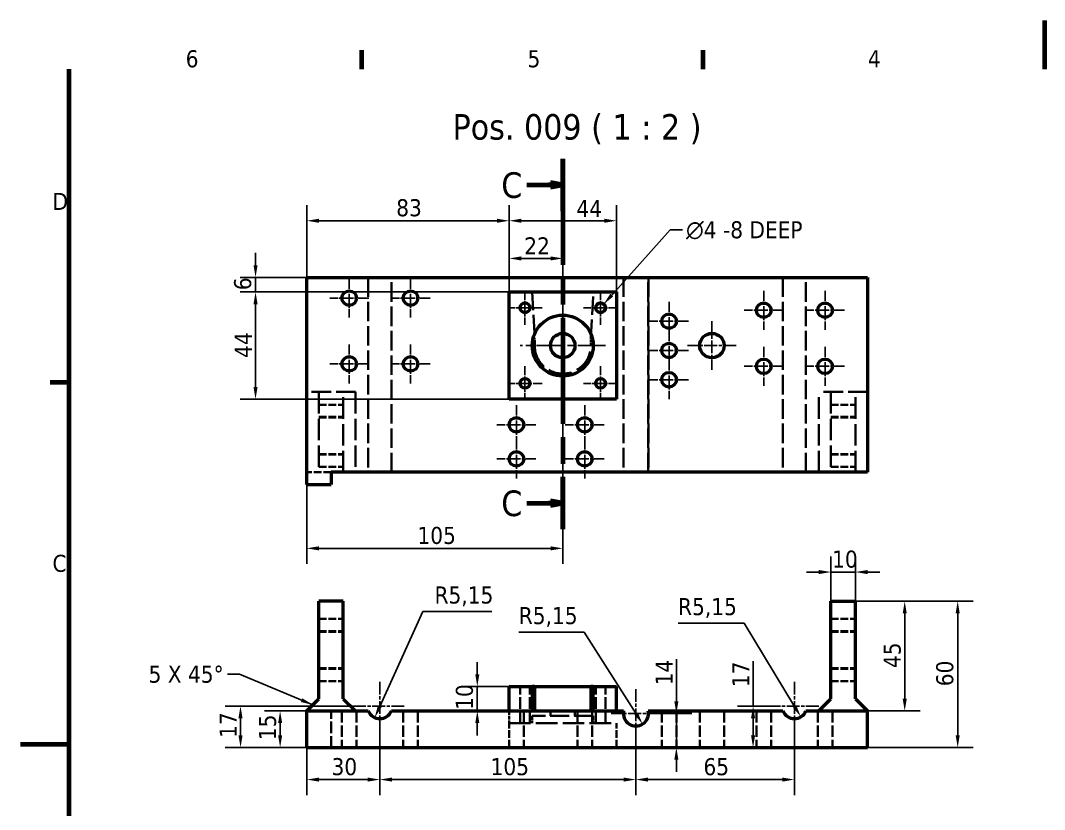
# Model space of a CAD drawing. Header units: millimetres. Extents: x 0 to 840, y 0 to 594.
# Drawn here: x 0 to 420, y 270.2 to 594 of the extents above; entities that cross this region are included whole.
import ezdxf

# ---------------------------------------------------------------- set-up
doc = ezdxf.new("R2010")
doc.units = ezdxf.units.MM
doc.header["$LTSCALE"] = 2
doc.linetypes.add('CHAIN', pattern=[0.3543, 0.2362, -0.0295, 0.0591, -0.0295])
doc.linetypes.add('DASHED', pattern=[0.2068, 0.1655, -0.0413])
for name, color, linetype, lineweight in [('Border (ISO)', 7, 'Continuous', 70), ('Center Mark (ISO)', 7, 'Continuous', 25), ('Dimension (ISO)', 7, 'Continuous', 25), ('Hidden (ISO)', 7, 'DASHED', 35), ('Section Line (ISO)', 7, 'CHAIN', 70), ('Symbol (ISO)', 7, 'Continuous', 25), ('Visible (ISO)', 7, 'Continuous', 50)]:
    doc.layers.add(name, color=color, linetype=linetype, lineweight=lineweight)
doc.styles.add('Label Text (ISO)', font='tahoma.ttf')
doc.styles.add('Note Text (ISO)', font='tahoma.ttf')
doc.styles.add('Text Style45', font='tahoma.ttf')
doc.dimstyles.new('Default - Method 1b (ISO)', dxfattribs={"dimscale": 2, "dimtxt": 3.5, "dimasz": 2.5, "dimexe": 3.175, "dimexo": 0, "dimgap": 0.762, "dimtad": 1, "dimtoh": 1, "dimrnd": 1e-08, "dimtxsty": 'Note Text (ISO)', "dimcen": 0.09, "dimdle": 10, "dimclrd": 256, "dimclre": 256, "dimclrt": 256, "dimazin": 2, "dimtfac": 1, "dimtmove": 0, "dimatfit": 3, "dimfxl": 0, "dimtolj": 1, "dimlwd": -1, "dimlwe": -1, "dimarcsym": 0})
doc.dimstyles.new('Default - Method 1b (ISO)$7', dxfattribs={"dimscale": 2, "dimtxt": 3.5, "dimasz": 2.5, "dimexe": 3.175, "dimexo": 0, "dimgap": 0.762, "dimtad": 1, "dimtoh": 1, "dimrnd": 1e-08, "dimtxsty": 'Note Text (ISO)', "dimcen": 0.09, "dimdle": 10, "dimclrd": 256, "dimclre": 256, "dimclrt": 256, "dimazin": 2, "dimtfac": 1, "dimtmove": 0, "dimatfit": 3, "dimfxl": 0, "dimtolj": 1, "dimlwd": -1, "dimlwe": -1, "dimarcsym": 0})
doc.dimstyles.new('Default - Method 2b (ISO)$7', dxfattribs={"dimscale": 2, "dimtxt": 3.5, "dimasz": 2.5, "dimexe": 3.175, "dimexo": 0, "dimgap": 0.762, "dimtad": 1, "dimtih": 1, "dimtoh": 1, "dimrnd": 1e-08, "dimtxsty": 'Note Text (ISO)', "dimcen": 0.09, "dimdle": 10, "dimclrd": 256, "dimclre": 256, "dimclrt": 256, "dimazin": 2, "dimtfac": 1, "dimtmove": 0, "dimatfit": 3, "dimfxl": 0, "dimtolj": 1, "dimlwd": -1, "dimlwe": -1, "dimarcsym": 0})

# ---------------------------------------------------------------- blocks, each defined once
blk = doc.blocks.new('Borders Default Border')
at = {"layer": 'Border (ISO)'}
for p, q in [((70, 287), (70, 290.9)), ((140, 287), (140, 290.9)), ((10, 222.75), (6.1, 222.75))]:
    blk.add_line(p, q, dxfattribs=at)
at = {"layer": 'Border (ISO)', "flags": 128}
for points in [[(210, 297), (210, 287)], [(10, 10), (10, 287)], [(0, 148.5), (10, 148.5)]]:
    blk.add_lwpolyline(points, dxfattribs=at)
at = {"layer": 'Border (ISO)', "char_height": 3.5, "attachment_point": 7, "style": 'Note Text (ISO)'}
for s, insert in [('6', (33.88, 287.33)), ('5', (103.98, 287.33)), ('4', (173.78, 287.4)), ('D', (6.57, 258.13)), ('C', (6.56, 183.81))]:
    blk.add_mtext(s, dxfattribs=dict(at, insert=insert))
blk = doc.blocks.new('2dTransSection0')
at = {"layer": 'Section Line (ISO)', "linetype": 'CHAIN', "ltscale": 46.066563}
blk.add_line((111.21, 268.63), (111.21, 192.62), dxfattribs=at)
at = {"layer": 'Section Line (ISO)', "linetype": 'Continuous', "lineweight": 140}
for p, q in [((111.21, 268.63), (111.21, 257.91)), ((111.21, 203.34), (111.21, 192.62))]:
    blk.add_line(p, q, dxfattribs=at)
at = {"layer": 'Section Line (ISO)', "linetype": 'Continuous'}
for p, q in [((103.87, 263.27), (108.71, 263.27)), ((111.21, 263.27), (108.71, 263.77)), ((108.71, 263.77), (108.71, 262.77)), ((108.71, 263.27), (111.21, 263.27)), ((108.71, 262.77), (111.21, 263.27)), ((103.87, 197.98), (108.71, 197.98)), ((111.21, 197.98), (108.71, 198.48)), ((108.71, 198.48), (108.71, 197.48)), ((108.71, 197.98), (111.21, 197.98)), ((108.71, 197.48), (111.21, 197.98))]:
    blk.add_line(p, q, dxfattribs=at)
at = {"layer": 'Section Line (ISO)', "linetype": 'Continuous', "flags": 128}
for points in [[(108.71, 262.77), (111.21, 263.27)], [(108.71, 197.48), (111.21, 197.98)]]:
    blk.add_lwpolyline(points, dxfattribs=at)
at = {"layer": 'Section Line (ISO)'}
for points in [[(108.71, 262.77), (111.21, 263.27), (108.71, 263.77), (108.71, 262.77)], [(108.71, 197.48), (111.21, 197.98), (108.71, 198.48), (108.71, 197.48)]]:
    blk.add_solid(points, dxfattribs=at)
at = {"layer": 'Section Line (ISO)', "char_height": 5.25, "attachment_point": 7, "style": 'Label Text (ISO)'}
for insert in [(98.6, 260.5), (98.6, 195.22)]:
    blk.add_mtext('C', dxfattribs=dict(at, insert=insert))
blk = doc.blocks.new('*D12')
at = {"layer": 'Defpoints', "color": 0}
for p in [(222.41, 390.46), (210.85, 159.21), (234.91, 140.46), (217.11, 72.15)]:
    blk.add_point(p, dxfattribs=at)
at = {"layer": 'Dimension (ISO)'}
for p, q in [((210.85, 159.21), (206.2, 66.17)), ((234.91, 140.46), (238.63, 66.17))]:
    blk.add_line(p, q, dxfattribs=at)
blk.add_arc((222.41, 390.46), 318.35, 268.0375, 271.9625, dxfattribs=at)
for points in [[(211.47, 71.46), (211.54, 73.13), (206.51, 72.51)], [(233.28, 73.13), (233.35, 71.46), (238.31, 72.51)]]:
    blk.add_solid(points, dxfattribs=at)
at = {"layer": 'Dimension (ISO)', "insert": (213.96, 70.59), "char_height": 7, "attachment_point": 1, "style": 'Note Text (ISO)'}
blk.add_mtext('\\A1;5,7°', dxfattribs=at)
blk = doc.blocks.new('*D13')
at = {"layer": 'Defpoints', "color": 0}
for p in [(222.41, 496.36), (200.41, 482.59), (222.41, 478.09)]:
    blk.add_point(p, dxfattribs=at)
at = {"layer": 'Dimension (ISO)'}
for p, q in [((200.41, 482.59), (200.41, 502.71)), ((222.41, 478.09), (222.41, 502.71)), ((205.41, 496.36), (217.41, 496.36))]:
    blk.add_line(p, q, dxfattribs=at)
for points in [[(205.41, 497.19), (205.41, 495.52), (200.41, 496.36)], [(217.41, 497.19), (217.41, 495.52), (222.41, 496.36)]]:
    blk.add_solid(points, dxfattribs=at)
at = {"layer": 'Dimension (ISO)', "insert": (206.62, 505.03), "char_height": 7, "attachment_point": 1, "style": 'Note Text (ISO)'}
blk.add_mtext('\\A1;22', dxfattribs=at)
blk = doc.blocks.new('*D34')
at = {"layer": 'Defpoints', "color": 0}
for p in [(147.41, 302.52), (117.41, 295.67), (147.41, 282.52)]:
    blk.add_point(p, dxfattribs=at)
at = {"layer": 'Dimension (ISO)'}
for p, q in [((147.41, 302.52), (147.41, 276.17)), ((117.41, 295.67), (117.41, 276.17)), ((122.41, 282.52), (142.41, 282.52))]:
    blk.add_line(p, q, dxfattribs=at)
for points in [[(122.41, 283.35), (122.41, 281.68), (117.41, 282.52)], [(142.41, 283.35), (142.41, 281.68), (147.41, 282.52)]]:
    blk.add_solid(points, dxfattribs=at)
at = {"layer": 'Dimension (ISO)', "insert": (127.58, 291.33), "char_height": 7, "attachment_point": 1, "style": 'Note Text (ISO)'}
blk.add_mtext('\\A1;30', dxfattribs=at)
blk = doc.blocks.new('*D35')
at = {"layer": 'Defpoints', "color": 0}
for p in [(147.41, 302.52), (252.41, 299.52), (252.41, 282.52)]:
    blk.add_point(p, dxfattribs=at)
at = {"layer": 'Dimension (ISO)'}
for p, q in [((147.41, 302.52), (147.41, 276.17)), ((252.41, 299.52), (252.41, 276.17)), ((152.41, 282.52), (247.41, 282.52))]:
    blk.add_line(p, q, dxfattribs=at)
for points in [[(152.41, 283.35), (152.41, 281.68), (147.41, 282.52)], [(247.41, 283.35), (247.41, 281.68), (252.41, 282.52)]]:
    blk.add_solid(points, dxfattribs=at)
at = {"layer": 'Dimension (ISO)', "insert": (192.81, 291.33), "char_height": 7, "attachment_point": 1, "style": 'Note Text (ISO)'}
blk.add_mtext('\\A1;105', dxfattribs=at)
blk = doc.blocks.new('*D36')
at = {"layer": 'Defpoints', "color": 0}
for p in [(317.41, 302.52), (252.41, 299.52), (317.41, 282.52)]:
    blk.add_point(p, dxfattribs=at)
at = {"layer": 'Dimension (ISO)'}
for p, q in [((317.41, 302.52), (317.41, 276.17)), ((252.41, 299.52), (252.41, 276.17)), ((257.41, 282.52), (312.41, 282.52))]:
    blk.add_line(p, q, dxfattribs=at)
for points in [[(257.41, 283.35), (257.41, 281.68), (252.41, 282.52)], [(312.41, 283.35), (312.41, 281.68), (317.41, 282.52)]]:
    blk.add_solid(points, dxfattribs=at)
at = {"layer": 'Dimension (ISO)', "insert": (280.11, 291.32), "char_height": 7, "attachment_point": 1, "style": 'Note Text (ISO)'}
blk.add_mtext('\\A1;65', dxfattribs=at)
blk = doc.blocks.new('*D37')
at = {"layer": 'Defpoints', "color": 0}
for p in [(200.41, 320.67), (187.36, 310.67), (187.36, 310.67)]:
    blk.add_point(p, dxfattribs=at)
at = {"layer": 'Dimension (ISO)'}
for p, q in [((187.36, 325.67), (187.36, 330.67)), ((200.41, 320.67), (181.01, 320.67)), ((187.36, 320.67), (187.36, 310.67)), ((187.36, 305.67), (187.36, 300.67))]:
    blk.add_line(p, q, dxfattribs=at)
for points in [[(186.53, 325.67), (188.2, 325.67), (187.36, 320.67)], [(186.53, 305.67), (188.2, 305.67), (187.36, 310.67)]]:
    blk.add_solid(points, dxfattribs=at)
at = {"layer": 'Dimension (ISO)', "insert": (178.55, 311.14), "char_height": 7, "attachment_point": 1, "rotation": 90, "style": 'Note Text (ISO)'}
blk.add_mtext('\\A1;10', dxfattribs=at)
blk = doc.blocks.new('*D38')
at = {"layer": 'Defpoints', "color": 0}
for p in [(117.41, 310.67), (106.49, 295.67), (117.41, 295.67)]:
    blk.add_point(p, dxfattribs=at)
at = {"layer": 'Dimension (ISO)'}
for p, q in [((117.41, 310.67), (100.14, 310.67)), ((106.49, 305.67), (106.49, 300.67)), ((117.41, 295.67), (100.14, 295.67))]:
    blk.add_line(p, q, dxfattribs=at)
for points in [[(105.66, 305.67), (107.33, 305.67), (106.49, 310.67)], [(105.66, 300.67), (107.33, 300.67), (106.49, 295.67)]]:
    blk.add_solid(points, dxfattribs=at)
at = {"layer": 'Dimension (ISO)', "insert": (97.8, 298.69), "char_height": 7, "attachment_point": 1, "rotation": 90, "style": 'Note Text (ISO)'}
blk.add_mtext('\\A1;15', dxfattribs=at)
blk = doc.blocks.new('*D39')
at = {"layer": 'Defpoints', "color": 0}
for p in [(137.41, 312.67), (90.24, 295.67), (117.41, 295.67)]:
    blk.add_point(p, dxfattribs=at)
at = {"layer": 'Dimension (ISO)'}
for p, q in [((137.41, 312.67), (83.89, 312.67)), ((90.24, 307.67), (90.24, 300.67)), ((117.41, 295.67), (83.89, 295.67))]:
    blk.add_line(p, q, dxfattribs=at)
for points in [[(89.41, 307.67), (91.07, 307.67), (90.24, 312.67)], [(89.41, 300.67), (91.07, 300.67), (90.24, 295.67)]]:
    blk.add_solid(points, dxfattribs=at)
at = {"layer": 'Dimension (ISO)', "insert": (81.69, 299.62), "char_height": 7, "attachment_point": 1, "rotation": 90, "style": 'Note Text (ISO)'}
blk.add_mtext('\\A1;17', dxfattribs=at)
blk = doc.blocks.new('*D40')
at = {"layer": 'Defpoints', "color": 0}
for p in [(262.56, 309.67), (269, 295.67), (273.56, 295.67)]:
    blk.add_point(p, dxfattribs=at)
at = {"layer": 'Dimension (ISO)'}
for p, q in [((269, 314.67), (269, 331.92)), ((262.56, 309.67), (275.35, 309.67)), ((269, 295.67), (269, 309.67)), ((269, 290.67), (269, 285.67))]:
    blk.add_line(p, q, dxfattribs=at)
for points in [[(268.17, 314.67), (269.84, 314.67), (269, 309.67)], [(268.17, 290.67), (269.84, 290.67), (269, 295.67)]]:
    blk.add_solid(points, dxfattribs=at)
at = {"layer": 'Dimension (ISO)', "insert": (260.46, 321.19), "char_height": 7, "attachment_point": 1, "rotation": 90, "style": 'Note Text (ISO)'}
blk.add_mtext('\\A1;14', dxfattribs=at)
blk = doc.blocks.new('*D41')
at = {"layer": 'Defpoints', "color": 0}
for p in [(307.41, 312.67), (300.47, 295.67), (307.84, 295.67)]:
    blk.add_point(p, dxfattribs=at)
at = {"layer": 'Dimension (ISO)'}
for p, q in [((300.47, 312.67), (300.47, 331.05)), ((307.41, 312.67), (294.12, 312.67)), ((300.47, 300.67), (300.47, 307.67)), ((307.84, 295.67), (294.12, 295.67))]:
    blk.add_line(p, q, dxfattribs=at)
for points in [[(299.63, 307.67), (301.3, 307.67), (300.47, 312.67)], [(299.63, 300.67), (301.3, 300.67), (300.47, 295.67)]]:
    blk.add_solid(points, dxfattribs=at)
at = {"layer": 'Dimension (ISO)', "insert": (291.92, 320.43), "char_height": 7, "attachment_point": 1, "rotation": 90, "style": 'Note Text (ISO)'}
blk.add_mtext('\\A1;17', dxfattribs=at)
blk = doc.blocks.new('*D42')
at = {"layer": 'Defpoints', "color": 0}
for p in [(342.41, 355.67), (362.67, 355.67), (347.41, 310.67)]:
    blk.add_point(p, dxfattribs=at)
at = {"layer": 'Dimension (ISO)'}
for p, q in [((342.41, 355.67), (369.02, 355.67)), ((362.67, 315.67), (362.67, 350.67)), ((347.41, 310.67), (369.02, 310.67))]:
    blk.add_line(p, q, dxfattribs=at)
for points in [[(361.83, 350.67), (363.5, 350.67), (362.67, 355.67)], [(361.83, 315.67), (363.5, 315.67), (362.67, 310.67)]]:
    blk.add_solid(points, dxfattribs=at)
at = {"layer": 'Dimension (ISO)', "insert": (354, 328.26), "char_height": 7, "attachment_point": 1, "rotation": 90, "style": 'Note Text (ISO)'}
blk.add_mtext('\\A1;45', dxfattribs=at)
blk = doc.blocks.new('*D43')
at = {"layer": 'Defpoints', "color": 0}
for p in [(342.41, 355.67), (347.41, 295.67), (384.39, 295.67)]:
    blk.add_point(p, dxfattribs=at)
at = {"layer": 'Dimension (ISO)'}
for p, q in [((342.41, 355.67), (390.74, 355.67)), ((384.39, 350.67), (384.39, 300.67)), ((347.41, 295.67), (390.74, 295.67))]:
    blk.add_line(p, q, dxfattribs=at)
for points in [[(383.55, 350.67), (385.22, 350.67), (384.39, 355.67)], [(383.55, 300.67), (385.22, 300.67), (384.39, 295.67)]]:
    blk.add_solid(points, dxfattribs=at)
at = {"layer": 'Dimension (ISO)', "insert": (375.57, 320.81), "char_height": 7, "attachment_point": 1, "rotation": 90, "style": 'Note Text (ISO)'}
blk.add_mtext('\\A1;60', dxfattribs=at)
blk = doc.blocks.new('*D44')
at = {"layer": 'Defpoints', "color": 0}
for p in [(342.41, 367.67), (332.41, 355.67), (342.41, 355.67)]:
    blk.add_point(p, dxfattribs=at)
at = {"layer": 'Dimension (ISO)'}
for p, q in [((332.41, 355.67), (332.41, 374.02)), ((342.41, 355.67), (342.41, 374.02)), ((327.41, 367.67), (322.41, 367.67)), ((332.41, 367.67), (342.41, 367.67)), ((347.41, 367.67), (352.41, 367.67))]:
    blk.add_line(p, q, dxfattribs=at)
for points in [[(327.41, 368.5), (327.41, 366.83), (332.41, 367.67)], [(347.41, 368.5), (347.41, 366.83), (342.41, 367.67)]]:
    blk.add_solid(points, dxfattribs=at)
at = {"layer": 'Dimension (ISO)', "insert": (332.88, 376.48), "char_height": 7, "attachment_point": 1, "style": 'Note Text (ISO)'}
blk.add_mtext('\\A1;10', dxfattribs=at)
blk = doc.blocks.new('*D45')
at = {"layer": 'Defpoints', "color": 0}
for p in [(222.41, 443.09), (117.41, 403.59), (117.41, 377.4)]:
    blk.add_point(p, dxfattribs=at)
at = {"layer": 'Dimension (ISO)'}
for p, q in [((222.41, 443.09), (222.41, 371.05)), ((117.41, 403.59), (117.41, 371.05)), ((217.41, 377.4), (122.41, 377.4))]:
    blk.add_line(p, q, dxfattribs=at)
for points in [[(122.41, 378.23), (122.41, 376.56), (117.41, 377.4)], [(217.41, 378.23), (217.41, 376.56), (222.41, 377.4)]]:
    blk.add_solid(points, dxfattribs=at)
at = {"layer": 'Dimension (ISO)', "insert": (162.81, 386.21), "char_height": 7, "attachment_point": 1, "style": 'Note Text (ISO)'}
blk.add_mtext('\\A1;105', dxfattribs=at)
blk = doc.blocks.new('*D46')
at = {"layer": 'Defpoints', "color": 0}
for p in [(244.41, 511.82), (200.41, 482.59), (244.41, 482.59)]:
    blk.add_point(p, dxfattribs=at)
at = {"layer": 'Dimension (ISO)'}
for p, q in [((200.41, 482.59), (200.41, 518.17)), ((244.41, 482.59), (244.41, 518.17)), ((205.41, 511.82), (239.41, 511.82))]:
    blk.add_line(p, q, dxfattribs=at)
for points in [[(205.41, 512.65), (205.41, 510.98), (200.41, 511.82)], [(239.41, 512.65), (239.41, 510.98), (244.41, 511.82)]]:
    blk.add_solid(points, dxfattribs=at)
at = {"layer": 'Dimension (ISO)', "insert": (228.01, 520.34), "char_height": 7, "attachment_point": 1, "style": 'Note Text (ISO)'}
blk.add_mtext('\\A1;44', dxfattribs=at)
blk = doc.blocks.new('*D47')
at = {"layer": 'Defpoints', "color": 0}
for p in [(117.41, 511.82), (117.41, 488.59), (200.41, 482.59)]:
    blk.add_point(p, dxfattribs=at)
at = {"layer": 'Dimension (ISO)'}
for p, q in [((117.41, 488.59), (117.41, 518.17)), ((200.41, 482.59), (200.41, 518.17)), ((195.41, 511.82), (122.41, 511.82))]:
    blk.add_line(p, q, dxfattribs=at)
for points in [[(122.41, 512.65), (122.41, 510.98), (117.41, 511.82)], [(195.41, 512.65), (195.41, 510.98), (200.41, 511.82)]]:
    blk.add_solid(points, dxfattribs=at)
at = {"layer": 'Dimension (ISO)', "insert": (154.1, 520.66), "char_height": 7, "attachment_point": 1, "style": 'Note Text (ISO)'}
blk.add_mtext('\\A1;83', dxfattribs=at)
blk = doc.blocks.new('*D48')
at = {"layer": 'Defpoints', "color": 0}
for p in [(200.41, 482.59), (96.41, 438.59), (200.41, 438.59)]:
    blk.add_point(p, dxfattribs=at)
at = {"layer": 'Dimension (ISO)'}
for p, q in [((200.41, 482.59), (90.06, 482.59)), ((96.41, 477.59), (96.41, 443.59)), ((200.41, 438.59), (90.06, 438.59))]:
    blk.add_line(p, q, dxfattribs=at)
for points in [[(95.58, 477.59), (97.24, 477.59), (96.41, 482.59)], [(95.58, 443.59), (97.24, 443.59), (96.41, 438.59)]]:
    blk.add_solid(points, dxfattribs=at)
at = {"layer": 'Dimension (ISO)', "insert": (87.89, 455.55), "char_height": 7, "attachment_point": 1, "rotation": 90, "style": 'Note Text (ISO)'}
blk.add_mtext('\\A1;44', dxfattribs=at)
blk = doc.blocks.new('*D49')
at = {"layer": 'Defpoints', "color": 0}
for p in [(117.41, 488.59), (96.41, 482.59), (209.91, 482.59)]:
    blk.add_point(p, dxfattribs=at)
at = {"layer": 'Dimension (ISO)'}
for p, q in [((96.41, 493.59), (96.41, 498.59)), ((117.41, 488.59), (90.06, 488.59)), ((96.41, 488.59), (96.41, 482.59)), ((209.91, 482.59), (90.06, 482.59)), ((96.41, 477.59), (96.41, 472.59))]:
    blk.add_line(p, q, dxfattribs=at)
for points in [[(95.58, 493.59), (97.24, 493.59), (96.41, 488.59)], [(95.58, 477.59), (97.24, 477.59), (96.41, 482.59)]]:
    blk.add_solid(points, dxfattribs=at)
at = {"layer": 'Dimension (ISO)', "insert": (87.61, 483.32), "char_height": 7, "attachment_point": 1, "rotation": 90, "style": 'Note Text (ISO)'}
blk.add_mtext('\\A1;6', dxfattribs=at)
blk = doc.blocks.new('*D50')
at = {"layer": 'Defpoints', "color": 0}
for p in [(147.41, 312.67), (145.28, 307.98)]:
    blk.add_point(p, dxfattribs=at)
at = {"layer": 'Dimension (ISO)'}
for p, q in [((165.08, 351.47), (147.35, 312.53)), ((193.27, 351.47), (165.08, 351.47))]:
    blk.add_line(p, q, dxfattribs=at)
blk.add_solid([(146.59, 312.88), (148.11, 312.19), (145.28, 307.98)], dxfattribs=at)
at = {"layer": 'Dimension (ISO)', "insert": (169.82, 361.76), "char_height": 7, "attachment_point": 1, "style": 'Note Text (ISO)'}
blk.add_mtext('\\A1;R5,15', dxfattribs=at)
blk = doc.blocks.new('*D51')
at = {"layer": 'Defpoints', "color": 0}
for p in [(252.41, 309.67), (255.17, 305.32)]:
    blk.add_point(p, dxfattribs=at)
at = {"layer": 'Dimension (ISO)'}
for p, q in [((204.38, 343.01), (231.23, 343.01)), ((231.23, 343.01), (252.49, 309.54))]:
    blk.add_line(p, q, dxfattribs=at)
blk.add_solid([(253.19, 309.99), (251.79, 309.09), (255.17, 305.32)], dxfattribs=at)
at = {"layer": 'Dimension (ISO)', "insert": (204.38, 353.3), "char_height": 7, "attachment_point": 1, "style": 'Note Text (ISO)'}
blk.add_mtext('\\A1;R5,15', dxfattribs=at)
blk = doc.blocks.new('*D52')
at = {"layer": 'Defpoints', "color": 0}
for p in [(317.41, 312.67), (320.08, 308.26)]:
    blk.add_point(p, dxfattribs=at)
at = {"layer": 'Dimension (ISO)'}
for p, q in [((269.69, 346.71), (296.75, 346.71)), ((296.75, 346.71), (317.49, 312.54))]:
    blk.add_line(p, q, dxfattribs=at)
blk.add_solid([(318.2, 312.97), (316.78, 312.11), (320.08, 308.26)], dxfattribs=at)
at = {"layer": 'Dimension (ISO)', "insert": (269.69, 356.99), "char_height": 7, "attachment_point": 1, "style": 'Note Text (ISO)'}
blk.add_mtext('\\A1;R5,15', dxfattribs=at)

msp = doc.modelspace()

# ---------------------------------------------------------------- linework, layer by layer
at = {"layer": 'Center Mark (ISO)', "linetype": 'CHAIN', "ltscale": 8.88956}
for p, q in [((134.8353, 488.0909), (134.8353, 472.0909)), ((159.9853, 488.0909), (159.9853, 472.0909)), ((304.8353, 483.0909), (304.8353, 467.0909)), ((329.9853, 483.0909), (329.9853, 467.0909)), ((142.8353, 480.0909), (126.8353, 480.0909)), ((167.9853, 480.0909), (151.9853, 480.0909)), ((266.0033, 478.5909), (266.0033, 462.5909)), ((312.8353, 475.0909), (296.8353, 475.0909)), ((337.9853, 475.0909), (321.9853, 475.0909)), ((274.0033, 470.5909), (258.0033, 470.5909)), ((266.0033, 466.5909), (266.0033, 450.5909)), ((134.8353, 461.0909), (134.8353, 445.0909)), ((159.9853, 461.0909), (159.9853, 445.0909)), ((274.0033, 458.5909), (258.0033, 458.5909)), ((304.8353, 460.0909), (304.8353, 444.0909)), ((329.9853, 460.0909), (329.9853, 444.0909)), ((266.0033, 454.5909), (266.0033, 438.5909)), ((142.8353, 453.0909), (126.8353, 453.0909)), ((167.9853, 453.0909), (151.9853, 453.0909)), ((312.8353, 452.0909), (296.8353, 452.0909)), ((337.9853, 452.0909), (321.9853, 452.0909)), ((274.0033, 446.5909), (258.0033, 446.5909)), ((203.4103, 436.0909), (203.4103, 420.0909)), ((231.4103, 436.0909), (231.4103, 420.0909)), ((211.4103, 428.0909), (195.4103, 428.0909)), ((239.4103, 428.0909), (223.4103, 428.0909)), ((203.4103, 422.0909), (203.4103, 406.0909)), ((231.4103, 422.0909), (231.4103, 406.0909)), ((211.4103, 414.0909), (195.4103, 414.0909)), ((239.4103, 414.0909), (223.4103, 414.0909))]:
    msp.add_line(p, q, dxfattribs=at)
at = {"layer": 'Center Mark (ISO)', "linetype": 'CHAIN', "ltscale": 7.778352}
for p, q in [((206.9103, 483.0909), (206.9103, 469.0909)), ((237.9103, 483.0909), (237.9103, 469.0909)), ((213.9103, 476.0909), (199.9103, 476.0909)), ((244.9103, 476.0909), (230.9103, 476.0909)), ((206.9103, 452.0909), (206.9103, 438.0909)), ((237.9103, 452.0909), (237.9103, 438.0909)), ((213.9103, 445.0909), (199.9103, 445.0909)), ((244.9103, 445.0909), (230.9103, 445.0909))]:
    msp.add_line(p, q, dxfattribs=at)
at = {"layer": 'Center Mark (ISO)', "linetype": 'CHAIN', "ltscale": 23.990969}
for p, q in [((222.4103, 478.0909), (222.4103, 443.0909)), ((239.9103, 460.5909), (204.9103, 460.5909))]:
    msp.add_line(p, q, dxfattribs=at)
at = {"layer": 'Center Mark (ISO)', "linetype": 'CHAIN', "ltscale": 11.111974}
for p, q in [((283.5849, 470.5909), (283.5849, 450.5909)), ((293.5849, 460.5909), (273.5849, 460.5909)), ((157.4103, 312.6669), (137.4103, 312.6669)), ((327.4103, 312.6669), (307.4103, 312.6669))]:
    msp.add_line(p, q, dxfattribs=at)
at = {"layer": 'Center Mark (ISO)', "linetype": 'CHAIN', "ltscale": 11.195314}
for p, q in [((147.4103, 322.6669), (147.4103, 302.5169)), ((252.4103, 319.6669), (252.4103, 299.5169)), ((317.4103, 322.6669), (317.4103, 302.5169))]:
    msp.add_line(p, q, dxfattribs=at)
at = {"layer": 'Center Mark (ISO)', "linetype": 'CHAIN', "ltscale": 11.278655}
msp.add_line((262.5603, 309.6669), (242.2603, 309.6669), dxfattribs=at)
at = {"layer": 'Hidden (ISO)', "ltscale": 24.17795}
for p, q in [((142.6645, 488.5909), (142.6645, 408.5909)), ((152.1561, 408.5909), (152.1561, 488.5909)), ((247.2603, 488.5909), (247.2603, 408.5909)), ((247.3583, 488.5909), (247.3583, 408.5909)), ((257.4623, 408.5909), (257.4623, 488.5909)), ((257.5603, 488.5909), (257.5603, 408.5909)), ((312.6645, 488.5909), (312.6645, 408.5909)), ((322.1561, 408.5909), (322.1561, 488.5909)), ((137.4103, 441.5909), (117.4103, 441.5909)), ((347.4103, 441.5909), (327.4103, 441.5909))]:
    msp.add_line(p, q, dxfattribs=at)
at = {"layer": 'Hidden (ISO)', "ltscale": 22.697975}
for p, q in [((209.9103, 482.5909), (210.8479, 463.8386)), ((233.9727, 463.8386), (234.9103, 482.5909))]:
    msp.add_line(p, q, dxfattribs=at)
at = {"layer": 'Hidden (ISO)', "ltscale": 0.714559}
for p, q in [((210.9103, 461.3417), (210.9103, 460.5909)), ((233.9103, 460.5909), (233.9103, 461.3417))]:
    msp.add_line(p, q, dxfattribs=at)
at = {"layer": 'Hidden (ISO)', "ltscale": 26.595745}
for p, q in [((122.4103, 441.5909), (122.4103, 408.5909)), ((132.4103, 408.5909), (132.4103, 441.5909)), ((137.4103, 441.5909), (137.4103, 408.5909)), ((327.4103, 408.5909), (327.4103, 441.5909)), ((332.4103, 441.5909), (332.4103, 408.5909)), ((342.4103, 408.5909), (342.4103, 441.5909)), ((200.4103, 305.6669), (244.4103, 305.6669))]:
    msp.add_line(p, q, dxfattribs=at)
at = {"layer": 'Hidden (ISO)', "ltscale": 9.518778}
for p, q in [((122.4103, 436.3439), (132.4103, 436.3439)), ((332.4103, 436.3439), (342.4103, 436.3439)), ((122.4103, 431.3439), (132.4103, 431.3439)), ((122.4103, 431.0909), (132.4103, 431.0909)), ((332.4103, 431.3439), (342.4103, 431.3439)), ((332.4103, 431.0909), (342.4103, 431.0909)), ((122.4103, 416.0909), (132.4103, 416.0909)), ((122.4103, 415.8379), (132.4103, 415.8379)), ((332.4103, 416.0909), (342.4103, 416.0909)), ((332.4103, 415.8379), (342.4103, 415.8379)), ((127.4103, 408.5909), (117.4103, 408.5909)), ((122.4103, 410.8379), (132.4103, 410.8379)), ((332.4103, 410.8379), (342.4103, 410.8379)), ((122.4103, 348.4199), (132.4103, 348.4199)), ((332.4103, 348.4199), (342.4103, 348.4199)), ((122.4103, 343.4199), (132.4103, 343.4199)), ((122.4103, 343.1669), (132.4103, 343.1669)), ((332.4103, 343.4199), (342.4103, 343.4199)), ((332.4103, 343.1669), (342.4103, 343.1669)), ((122.4103, 328.1669), (132.4103, 328.1669)), ((122.4103, 327.9138), (132.4103, 327.9138)), ((332.4103, 328.1669), (342.4103, 328.1669)), ((332.4103, 327.9138), (342.4103, 327.9138)), ((122.4103, 322.9138), (132.4103, 322.9138)), ((332.4103, 322.9138), (342.4103, 322.9138)), ((200.4103, 295.6669), (200.4103, 305.6669)), ((244.4103, 295.6669), (244.4103, 305.6669))]:
    msp.add_line(p, q, dxfattribs=at)
at = {"layer": 'Hidden (ISO)', "ltscale": 14.278216}
for p, q in [((204.9103, 305.6669), (204.9103, 320.6669)), ((208.9103, 305.6669), (208.9103, 320.6669)), ((235.9103, 305.6669), (235.9103, 320.6669)), ((239.9103, 305.6669), (239.9103, 320.6669)), ((127.4103, 295.6669), (127.4103, 310.6669)), ((131.8353, 310.6669), (131.8353, 295.6669)), ((137.8353, 310.6669), (137.8353, 295.6669)), ((156.9853, 310.6669), (156.9853, 295.6669)), ((162.9853, 310.6669), (162.9853, 295.6669)), ((206.4103, 310.6669), (206.4103, 295.6669)), ((228.4103, 310.6669), (228.4103, 295.6669)), ((234.4103, 310.6669), (234.4103, 295.6669)), ((263.0033, 310.6669), (263.0033, 295.6669)), ((269.0033, 310.6669), (269.0033, 295.6669)), ((278.5849, 310.6669), (278.5849, 295.6669)), ((288.5849, 310.6669), (288.5849, 295.6669)), ((301.8353, 310.6669), (301.8353, 295.6669)), ((307.8353, 310.6669), (307.8353, 295.6669)), ((326.9853, 310.6669), (326.9853, 295.6669)), ((332.9853, 310.6669), (332.9853, 295.6669))]:
    msp.add_line(p, q, dxfattribs=at)
at = {"layer": 'Hidden (ISO)', "ltscale": 4.759339}
msp.add_line((200.4103, 310.6669), (200.4103, 305.6669), dxfattribs=at)
at = {"layer": 'Hidden (ISO)', "ltscale": 23.736647}
msp.add_line((234.9103, 308.6669), (209.9103, 308.6669), dxfattribs=at)
at = {"layer": 'Hidden (ISO)', "ltscale": 2.855563}
for p, q in [((209.9103, 305.6669), (209.9103, 308.6669)), ((234.9103, 305.6669), (234.9103, 308.6669))]:
    msp.add_line(p, q, dxfattribs=at)
at = {"layer": 'Hidden (ISO)', "ltscale": 1.903676}
for p, q in [((217.4103, 308.6669), (217.4103, 310.6669)), ((227.4103, 308.6669), (227.4103, 310.6669))]:
    msp.add_line(p, q, dxfattribs=at)
at = {"layer": 'Hidden (ISO)', "ltscale": 2.377639}
for centre, start, end in [((160.9103, 461.3417), 0, 2.862405), ((283.9103, 461.3417), 177.137595, 180)]:
    msp.add_arc(centre, 50, start, end, dxfattribs=at)
at = {"layer": 'Hidden (ISO)', "ltscale": 29.116953}
msp.add_arc((222.4103, 460.5909), 11.5, 180, 0, dxfattribs=at)
at = {"layer": 'Visible (ISO)'}
for p, q in [((117.4103, 488.5909), (347.4103, 488.5909)), ((117.4103, 403.5909), (117.4103, 488.5909)), ((347.4103, 488.5909), (347.4103, 408.5909)), ((200.4103, 482.5909), (244.4103, 482.5909)), ((200.4103, 438.5909), (200.4103, 482.5909)), ((244.4103, 482.5909), (244.4103, 438.5909)), ((244.4103, 438.5909), (200.4103, 438.5909)), ((127.4103, 408.5909), (127.4103, 403.5909)), ((347.4103, 408.5909), (127.4103, 408.5909)), ((117.4103, 403.5909), (127.4103, 403.5909)), ((122.4103, 315.6669), (122.4103, 355.6669)), ((132.4103, 355.6669), (122.4103, 355.6669)), ((132.4103, 315.6669), (132.4103, 355.6669)), ((332.4103, 315.6669), (332.4103, 355.6669)), ((332.4103, 355.6669), (342.4103, 355.6669)), ((342.4103, 315.6669), (342.4103, 355.6669)), ((200.4103, 320.6669), (209.9103, 320.6669)), ((200.4103, 310.6669), (200.4103, 320.6669)), ((210.8479, 320.6669), (209.9103, 320.6669)), ((209.9103, 320.6669), (209.9103, 310.6669)), ((210.8479, 320.6669), (210.9103, 320.6669)), ((210.9103, 310.6669), (210.9103, 320.6669)), ((210.9103, 320.6669), (233.9103, 320.6669)), ((233.9103, 320.6669), (233.9727, 320.6669)), ((233.9103, 320.6669), (233.9103, 310.6669)), ((234.9103, 320.6669), (233.9727, 320.6669)), ((234.9103, 310.6669), (234.9103, 320.6669)), ((234.9103, 320.6669), (244.4103, 320.6669)), ((244.4103, 310.6669), (244.4103, 320.6669)), ((117.4103, 310.6669), (122.4103, 315.6669)), ((132.4103, 315.6669), (137.4103, 310.6669)), ((327.4103, 310.6669), (332.4103, 315.6669)), ((342.4103, 315.6669), (347.4103, 310.6669)), ((117.4103, 310.6669), (142.6645, 310.6669)), ((117.4103, 295.6669), (117.4103, 310.6669)), ((152.1561, 310.6669), (247.3583, 310.6669)), ((257.4623, 310.6669), (312.6645, 310.6669)), ((322.1561, 310.6669), (347.4103, 310.6669)), ((347.4103, 295.6669), (347.4103, 310.6669)), ((117.4103, 295.6669), (347.4103, 295.6669))]:
    msp.add_line(p, q, dxfattribs=at)
for centre, radius in [((134.8353, 480.0909), 3), ((159.9853, 480.0909), 3), ((206.9103, 476.0909), 2), ((237.9103, 476.0909), 2), ((304.8353, 475.0909), 3), ((329.9853, 475.0909), 3), ((222.4103, 460.5909), 12.5), ((266.0033, 470.5909), 3), ((222.4103, 460.5909), 5), ((283.5849, 460.5909), 5), ((266.0033, 458.5909), 3), ((134.8353, 453.0909), 3), ((159.9853, 453.0909), 3), ((304.8353, 452.0909), 3), ((329.9853, 452.0909), 3), ((266.0033, 446.5909), 3), ((206.9103, 445.0909), 2), ((237.9103, 445.0909), 2), ((203.4103, 428.0909), 3), ((231.4103, 428.0909), 3), ((203.4103, 414.0909), 3), ((231.4103, 414.0909), 3)]:
    msp.add_circle(centre, radius, dxfattribs=at)
for centre, start, end in [((147.4103, 312.6669), 202.85184, 337.14816), ((252.4103, 309.6669), 168.803481, 11.196519), ((317.4103, 312.6669), 202.85184, 337.14816)]:
    msp.add_arc(centre, 5.15, start, end, dxfattribs=at)

# ---------------------------------------------------------------- block references
at = {"xscale": 2, "yscale": 2, "zscale": 2}
msp.add_blockref('Borders Default Border', (0, 0), dxfattribs=at)
at = {"layer": 'Section Line (ISO)', "xscale": 2, "yscale": 2, "zscale": 2}
msp.add_blockref('2dTransSection0', (0, 0), dxfattribs=at)

# ---------------------------------------------------------------- texts
at = {"layer": 'Symbol (ISO)'}
for s, insert, char_height, attachment_point, style in [('Pos. 009 ( 1 : 2 )', (177.2128, 543.214), 10.48, 7, 'Text Style45'), ('5 X 45°', (83.3305, 329.2628), 7, 3, 'Note Text (ISO)')]:
    msp.add_mtext(s, dxfattribs=dict(at, insert=insert, char_height=char_height, attachment_point=attachment_point, style=style))
at = {"layer": 'Symbol (ISO)', "insert": (272.9833, 511.6188), "char_height": 7, "width": 51.001914, "attachment_point": 1, "line_spacing_factor": 0.6125, "style": 'Note Text (ISO)'}
msp.add_mtext('\\fAIGDT|b0|i0;\\H7.0000;n\\fTahoma|b0|i0;\\H7.0000;4 -8 DEEP', dxfattribs=at)

# ---------------------------------------------------------------- dimensions: what is measured, and where the dimension line sits
at = {"layer": 'Dimension (ISO)'}
for base, p1, p2, picture, middle in [((117.4103, 511.8173), (200.4103, 482.5909), (117.4103, 488.5909), '*D47', (158.9103, 511.8173)), ((244.4103, 511.8173), (200.4103, 482.5909), (244.4103, 482.5909), '*D46', (233.0515, 511.8173)), ((222.4103, 496.3574), (200.4103, 482.5909), (222.4103, 478.0909), '*D13', (211.4103, 496.3574)), ((117.4103, 377.3967), (222.4103, 443.0909), (117.4103, 403.5909), '*D45', (169.9103, 377.3967)), ((147.4103, 282.5169), (117.4103, 295.6669), (147.4103, 302.5169), '*D34', (132.4103, 282.5169))]:
    dim = msp.add_linear_dim(base=base, p1=p1, p2=p2, dimstyle='Default - Method 1b (ISO)', override={"dimgap": 0.762, "dimtoh": 0, "dimdec": 2, "dimtol": 0, "dimlim": 0, "dimtp": 0, "dimtm": 0, "dimtdec": 2, "dimtofl": 0, "dimatfit": 1}, dxfattribs=at)
    dim.commit()
    dim.dimension.update_dxf_attribs({"geometry": picture, "text_midpoint": middle, "dimtype": 160})
for base, p1, p2, angle, override, picture, middle in [((96.4103, 482.5909), (117.4103, 488.5909), (209.9103, 482.5909), 270, {"dimgap": 0.762, "dimtoh": 0, "dimdec": 2, "dimtol": 0, "dimlim": 0, "dimtp": 0, "dimtm": 0, "dimtdec": 2, "dimtofl": 1, "dimatfit": 1}, '*D49', (96.4103, 485.5909)), ((96.4103, 438.5909), (200.4103, 482.5909), (200.4103, 438.5909), 270, {"dimgap": 0.762, "dimtoh": 0, "dimdec": 2, "dimtol": 0, "dimlim": 0, "dimtp": 0, "dimtm": 0, "dimtdec": 2, "dimtofl": 0, "dimatfit": 1}, '*D48', (96.4103, 460.5909)), ((342.4103, 367.6669), (332.4103, 355.6669), (342.4103, 355.6669), 180, {"dimgap": 0.762, "dimtoh": 0, "dimdec": 2, "dimtol": 0, "dimlim": 0, "dimtp": 0, "dimtm": 0, "dimtdec": 2, "dimtofl": 1, "dimatfit": 1}, '*D44', (337.4103, 367.6669)), ((362.6673, 355.6669), (347.4103, 310.6669), (342.4103, 355.6669), 270, {"dimgap": 0.762, "dimtoh": 0, "dimdec": 2, "dimtol": 0, "dimlim": 0, "dimtp": 0, "dimtm": 0, "dimtdec": 2, "dimtofl": 0, "dimatfit": 1}, '*D42', (362.6673, 333.1669)), ((384.3854, 295.6669), (342.4103, 355.6669), (347.4103, 295.6669), 270, {"dimgap": 0.762, "dimtoh": 0, "dimdec": 2, "dimtol": 0, "dimlim": 0, "dimtp": 0, "dimtm": 0, "dimtdec": 2, "dimtofl": 0, "dimatfit": 1}, '*D43', (384.3854, 325.6669)), ((269.0033, 295.6669), (262.5603, 309.6669), (273.5561, 295.6669), 90, {"dimgap": 0.762, "dimtoh": 0, "dimdec": 2, "dimse2": 1, "dimtol": 0, "dimlim": 0, "dimtp": 0, "dimtm": 0, "dimtdec": 2, "dimtofl": 1, "dimatfit": 1}, '*D40', (269.0033, 325.7957)), ((187.3625, 310.6669), (200.4103, 320.6669), (187.3625, 310.6669), 270, {"dimgap": 0.762, "dimtoh": 0, "dimdec": 2, "dimse2": 1, "dimtol": 0, "dimlim": 0, "dimtp": 0, "dimtm": 0, "dimtdec": 2, "dimtofl": 1, "dimatfit": 1}, '*D37', (187.3625, 315.6669)), ((300.4666, 295.6669), (307.4103, 312.6669), (307.8353, 295.6669), 90, {"dimgap": 0.762, "dimtoh": 0, "dimdec": 2, "dimtol": 0, "dimlim": 0, "dimtp": 0, "dimtm": 0, "dimtdec": 2, "dimtofl": 0, "dimatfit": 2}, '*D41', (300.4666, 324.9796)), ((90.2396, 295.6669), (137.4103, 312.6669), (117.4103, 295.6669), 90, {"dimgap": 0.762, "dimtoh": 0, "dimdec": 2, "dimtol": 0, "dimlim": 0, "dimtp": 0, "dimtm": 0, "dimtdec": 2, "dimtofl": 0, "dimatfit": 1}, '*D39', (90.2396, 304.1669)), ((106.4943, 295.6669), (117.4103, 310.6669), (117.4103, 295.6669), 270, {"dimgap": 0.762, "dimtoh": 0, "dimdec": 2, "dimtol": 0, "dimlim": 0, "dimtp": 0, "dimtm": 0, "dimtdec": 2, "dimtofl": 0, "dimatfit": 1}, '*D38', (106.4943, 303.1669)), ((252.4103, 282.5169), (147.4103, 302.5169), (252.4103, 299.5169), 180, {"dimgap": 0.762, "dimtoh": 0, "dimdec": 2, "dimtol": 0, "dimlim": 0, "dimtp": 0, "dimtm": 0, "dimtdec": 2, "dimtofl": 0, "dimatfit": 1}, '*D35', (199.9103, 282.5169)), ((317.4103, 282.5169), (252.4103, 299.5169), (317.4103, 302.5169), 180, {"dimgap": 0.762, "dimtoh": 0, "dimdec": 2, "dimtol": 0, "dimlim": 0, "dimtp": 0, "dimtm": 0, "dimtdec": 2, "dimtofl": 0, "dimatfit": 1}, '*D36', (284.9103, 282.5169))]:
    dim = msp.add_linear_dim(base=base, p1=p1, p2=p2, angle=angle, dimstyle='Default - Method 1b (ISO)', override=override, dxfattribs=at)
    dim.commit()
    dim.dimension.update_dxf_attribs({"geometry": picture, "text_midpoint": middle, "dimtype": 160})
dim = msp.add_angular_dim_3p(base=(217.1091, 72.1545), center=(222.4103, 390.4617), p1=(210.8479, 159.2141), p2=(234.9103, 140.4617), dimstyle='Default - Method 1b (ISO)', override={"dimgap": 0.762, "dimtad": 2, "dimtih": 1, "dimadec": 1, "dimtol": 0, "dimlim": 0, "dimtp": 0, "dimtm": 0, "dimtdec": 2}, dxfattribs=at)
dim.commit()
dim.dimension.update_dxf_attribs({"geometry": '*D12', "text_midpoint": (222.4103, 72.1104), "dimtype": 165})
for center, mpoint, picture, middle in [((147.4103, 312.6669), (145.2763, 307.9798), '*D50', (181.5435, 351.4744)), ((252.4103, 309.6669), (255.1719, 305.32), '*D51', (216.0982, 343.0125)), ((317.4103, 312.6669), (320.0826, 308.2645), '*D52', (281.4097, 346.7071))]:
    dim = msp.add_radius_dim(center=center, mpoint=mpoint, dimstyle='Default - Method 1b (ISO)', override={"dimgap": 0.762, "dimtih": 1, "dimdec": 2, "dimlfac": 1, "dimcen": 0, "dimtol": 0, "dimlim": 0, "dimtp": 0, "dimtm": 0, "dimtdec": 2, "dimtofl": 0}, dxfattribs=at)
    dim.commit()
    dim.dimension.update_dxf_attribs({"geometry": picture, "text_midpoint": middle, "dimtype": 164})

# ---------------------------------------------------------------- leaders
at = {"layer": 'Symbol (ISO)', "annotation_type": 0, "has_hookline": 1}
for points, dimstyle, hookline_direction, text_width in [([(239.207, 477.6135), (266.4593, 508.1188), (271.4593, 508.1188)], 'Default - Method 1b (ISO)$7', 0, 50.05), ([(119.9103, 313.1669), (89.8545, 325.7628), (84.8545, 325.7628)], 'Default - Method 2b (ISO)$7', 1, 30.8489)]:
    msp.add_leader(points, dimstyle=dimstyle, override={"dimtad": 0}, dxfattribs=dict(at, hookline_direction=hookline_direction, text_width=text_width))

doc.saveas('drawing.dxf')
